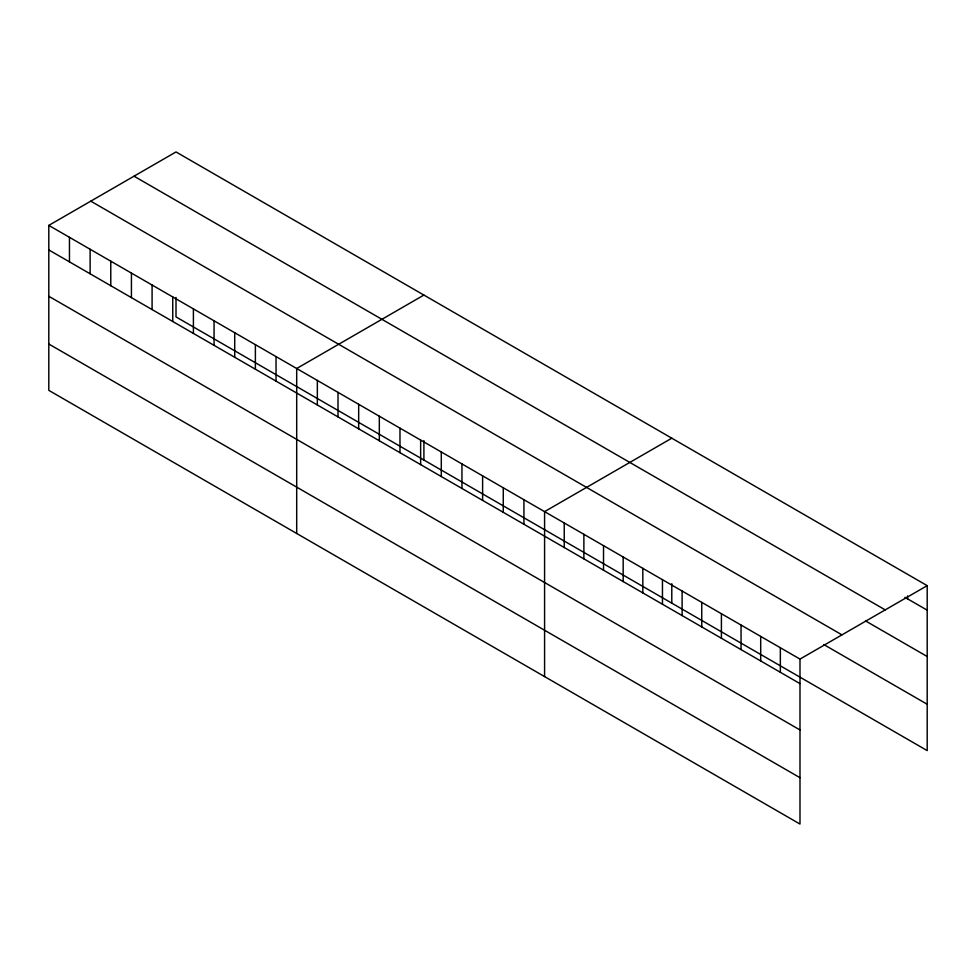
<?xml version="1.0" encoding="UTF-8"?>
<svg xmlns="http://www.w3.org/2000/svg" width="976" height="976" viewBox="0 0 976 976"><rect width="100%" height="100%" fill="white"/><g stroke="black" fill="none" stroke-linecap="round" stroke-linejoin="round"><path stroke-width="1.46" d="M48.8 225.395L799.991 659.093L799.991 824.049L48.8 390.351L48.8 225.395L176.009 151.951L927.2 585.649L927.2 750.605L176.009 316.907L176.009 297.473M423.901 295.069L296.692 368.513L296.692 533.469M671.793 438.2L544.584 511.631L544.584 676.588M799.991 659.093L927.2 585.649M904.935 597.324L927.2 610.183M134.029 176.192L885.22 609.89M865.639 620.98L927.2 656.519M90.78 201.166L841.971 634.864M823.732 644.526L927.2 704.257M48.8 249.929L799.991 683.627M48.8 296.265L799.991 729.963M48.8 344.016L799.991 777.701M907.558 595.958L907.558 598.837M780.349 647.747L780.349 672.281M760.694 636.413L760.694 660.935M741.052 625.067L741.052 649.589M721.41 613.721L721.41 638.255M701.756 602.375L701.756 626.909M682.114 591.041L682.114 615.563M671.793 583.709L671.793 603.144M662.46 579.695L662.46 604.229M642.818 568.349L642.818 592.883M623.176 557.003L623.176 581.537M603.522 545.669L603.522 570.191M583.88 534.323L583.88 558.858M564.238 522.977L564.238 547.512M523.929 499.712L523.929 524.234M503.274 487.78L503.274 512.315M482.608 475.861L482.608 500.383M461.953 463.929L461.953 488.464M441.298 452.01L441.298 476.532M423.901 440.591L423.901 460.025M420.644 440.078L420.644 464.613M399.977 428.147L399.977 452.681M379.322 416.227L379.322 440.749M358.668 404.296L358.668 428.83M338.013 392.376L338.013 416.898M317.346 380.445L317.346 404.979M276.037 356.594L276.037 381.116M255.383 344.662L255.383 369.196M234.716 332.743L234.716 357.265M214.061 320.811L214.061 345.345M193.407 308.88L193.407 333.414M172.752 296.96L172.752 321.482M152.085 285.029L152.085 309.563M131.431 273.109L131.431 297.631M110.776 261.178L110.776 285.712M90.121 249.246L90.121 273.78M69.455 237.327L69.455 261.849"/></g></svg>
